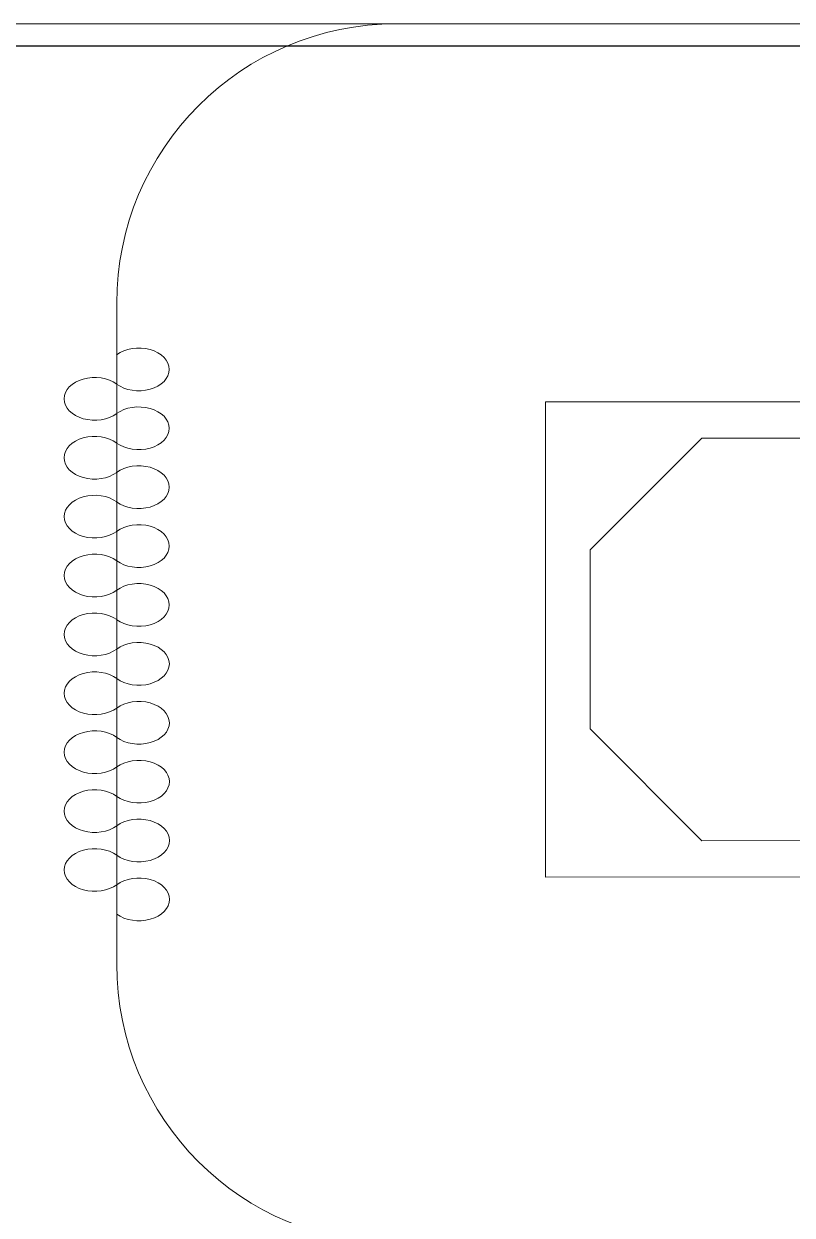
# Model space of a CAD drawing. Header units: metres. Extents: x 75097 to 220762, y -1557923 to -1361206.
# Drawn here: x 126532 to 127907, y -1399179 to -1397048 of the extents above; entities that cross this region are included whole.
import ezdxf

# ---------------------------------------------------------------- set-up
doc = ezdxf.new("R2010")
doc.units = ezdxf.units.M
doc.layers.get('0').update_dxf_attribs({"lineweight": 0})
doc.layers.add('A-100 - Copy$0$axes', color=8, linetype='Continuous')
for name, color, linetype, lineweight in [('A-100 - Copy$0$Medical Equipment and Furniture', 8, 'Continuous', 0), ('A-100 - Copy$0$Medical Equipment and Furniture1', 8, 'Continuous', 5), ('A-100 - Copy$0$Walls', 8, 'Continuous', 0)]:
    doc.layers.add(name, color=color, linetype=linetype, lineweight=lineweight)

# ---------------------------------------------------------------- blocks, each defined once
blk = doc.blocks.new('A-100 - Copy$0$HF16786E-P')
at = {"layer": 'A-100 - Copy$0$Medical Equipment and Furniture1'}
for p, q in [((0, 0.425), (-2.14, 0.425)), ((-2.14, 0.425), (-2.14, -0.425)), ((-1.86, 0.36), (-2.06, 0.16)), ((-0.28, 0.36), (-1.86, 0.36)), ((-2.06, 0.16), (-2.06, -0.16)), ((-2.06, -0.16), (-1.86, -0.36)), ((-1.86, -0.36), (-0.28, -0.36)), ((-2.14, -0.425), (0, -0.425))]:
    blk.add_line(p, q, dxfattribs=at)
blk = doc.blocks.new('A-100 - Copy$0$CURTAIN')
for centre, start, end in [((-0.3386, 0.0395), 313.5684, 226.4316), ((-0.1881, 0.0395), 313.5684, 226.4316), ((-0.0376, 0.0395), 313.5684, 226.4316), ((0.1129, 0.0395), 313.5684, 226.4316), ((0.2633, 0.0395), 313.5684, 226.4316), ((0.4138, 0.0395), 313.5684, 226.4316), ((0.5643, 0.0395), 313.5684, 226.4316), ((0.7148, 0.0395), 313.5684, 226.4316), ((0.8653, 0.0395), 313.5684, 226.4316), ((0.0376, -0.0395), 133.5684, 46.4316), ((0.1881, -0.0395), 133.5684, 46.4316), ((0.3386, -0.0395), 133.5684, 46.4316), ((0.4891, -0.0395), 133.5684, 46.4316), ((0.6396, -0.0395), 133.5684, 46.4316), ((0.79, -0.0395), 133.5684, 46.4316), ((0.9405, -0.0395), 133.5684, 46.4316), ((-0.4138, -0.0395), 133.5684, 46.4316), ((-0.2633, -0.0395), 133.5684, 46.4316), ((-0.1129, -0.0395), 133.5684, 46.4316)]:
    blk.add_arc(centre, 0.0546, start, end)
blk = doc.blocks.new('A-100 - Copy')
at = {"layer": 'A-100 - Copy$0$axes'}
blk.add_line((178940.3, -1397087.7, 0), (95650.8, -1397087.7, 0), dxfattribs=at)
at = {"layer": 'A-100 - Copy$0$Medical Equipment and Furniture'}
blk.add_line((126698.3, -1398729.5, 0), (126698.3, -1397547.7, 0), dxfattribs=at)
for centre, start, end in [((127198.3, -1397547.7, 0), 90, 180), ((127198.3, -1398729.5, 0), 180, 270)]:
    blk.add_arc(centre, 500, start, end, dxfattribs=at)
at = {"layer": 'A-100 - Copy$0$Walls'}
blk.add_line((123028.3, -1397047.7, 0), (129698.3, -1397047.7, 0), dxfattribs=at)
at = {"layer": 'A-100 - Copy$0$Medical Equipment and Furniture', "extrusion": (-1.26698e-09, -6.38299e-11, -1), "xscale": 699.9999999767343, "yscale": 1000.000000000002, "zscale": 1000, "rotation": 269.985929888151}
blk.add_blockref('A-100 - Copy$0$CURTAIN', (-126698.3, -1397955.5, 0), dxfattribs=at)
at = {"layer": 'A-100 - Copy$0$Medical Equipment and Furniture', "xscale": 1000, "yscale": 1000, "zscale": 1000, "rotation": 0.01499365941642081}
blk.add_blockref('A-100 - Copy$0$HF16786E-P', (129605.2, -1398148.3, 2.4), dxfattribs=at)

msp = doc.modelspace()

# ---------------------------------------------------------------- block references
msp.add_blockref('A-100 - Copy', (0, 0))

doc.saveas('drawing.dxf')
